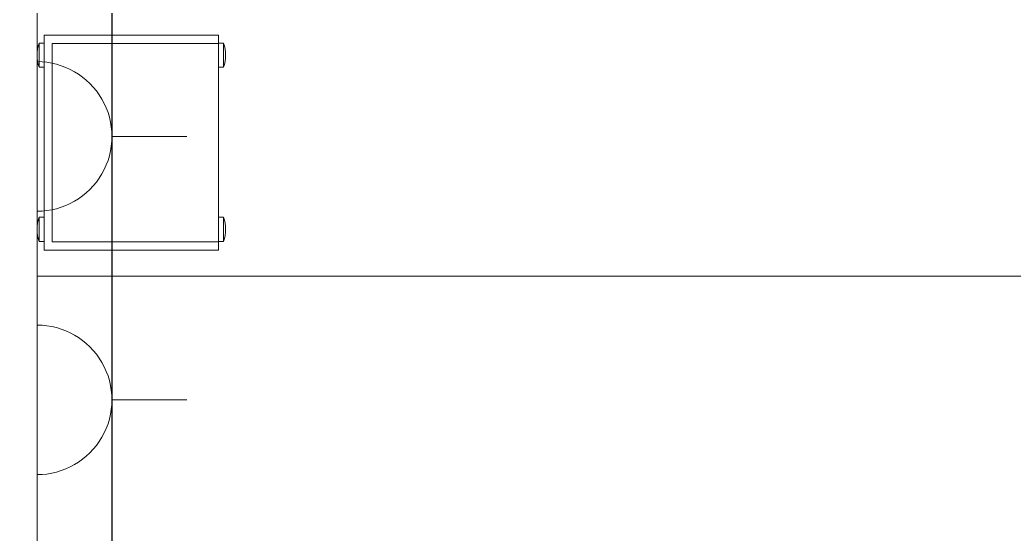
# Model space of a CAD drawing. Header units: metres. Extents: x 75097 to 220695, y -1557923 to -1361206.
# Drawn here: x 133594 to 136044, y -1429447 to -1428178 of the extents above; entities that cross this region are included whole.
import ezdxf

# ---------------------------------------------------------------- set-up
doc = ezdxf.new("R2010")
doc.units = ezdxf.units.M
doc.layers.get('0').update_dxf_attribs({"lineweight": 0})
for name, color, linetype, lineweight in [('A-100 - Copy$0$Medical Equipment and Furniture', 8, 'Continuous', 0), ('A-100 - Copy$0$Medical Equipment and Furniture1', 8, 'Continuous', 5), ('A-100 - Copy$0$Walls', 8, 'Continuous', 0)]:
    doc.layers.add(name, color=color, linetype=linetype, lineweight=lineweight)
doc.layers.add('E-POWR', color=7, linetype='Continuous', lineweight=9, true_color=0x4e7e3e)

# ---------------------------------------------------------------- blocks, each defined once
blk = doc.blocks.new('NORMAL SOCKET')
at = {"layer": 'E-POWR'}
for p, q in [((0, 307.7), (0, 615.4)), ((-307.7, 0), (307.7, 0))]:
    blk.add_line(p, q, dxfattribs=at)
blk.add_ellipse((0, 0), major_axis=(32.8, 305.9), ratio=1, start_param=4.81904, end_param=7.960633, dxfattribs=at)
blk = doc.blocks.new('A-100 - Copy$0$HF10531-P')
at = {"layer": 'A-100 - Copy$0$Medical Equipment and Furniture1'}
for p, q in [((0.0791, 0.4424), (0.0191, 0.4424)), ((0.0191, 0.4424), (0.0191, 0.43)), ((0.0791, 0.4424), (0.0791, 0.43)), ((0.5086, 0.4424), (0.4486, 0.4424)), ((0.4486, 0.4424), (0.4486, 0.43)), ((0.5086, 0.4424), (0.5086, 0.43)), ((0.53, 0.43), (0, 0.43)), ((0, 0.43), (0, 0)), ((0.53, 0), (0.53, 0.43)), ((0.51, 0.41), (0.02, 0.41)), ((0.02, 0.41), (0.02, 0)), ((0.51, 0), (0.51, 0.41)), ((0, 0), (0.53, 0)), ((0.0191, -0.0124), (0.0191, 0)), ((0.0791, -0.0124), (0.0791, 0)), ((0.4486, -0.0124), (0.4486, 0)), ((0.5086, -0.0124), (0.5086, 0)), ((0.0791, -0.0124), (0.0191, -0.0124)), ((0.5086, -0.0124), (0.4486, -0.0124))]:
    blk.add_line(p, q, dxfattribs=at)
for points in [[(0.02, 0.41), (0.02, 0.41), (0.02, 0.41), (0.02, 0.41), (0.02, 0.41), (0.02, 0.41), (0.02, 0.41), (0.02, 0.41), (0.02, 0.41), (0.02, 0.41), (0.02, 0.41), (0.02, 0.41), (0.02, 0.41), (0.02, 0.41), (0.02, 0.41), (0.02, 0.41), (0.02, 0.41), (0.02, 0.41), (0.02, 0.41), (0.02, 0.41), (0.02, 0.41), (0.02, 0.41), (0.02, 0.41), (0.02, 0.41), (0.02, 0.41), (0.02, 0.41), (0.02, 0.41), (0.02, 0.41), (0.02, 0.41), (0.02, 0.41), (0.02, 0.41), (0.02, 0.41), (0.02, 0.41), (0.02, 0.41), (0.02, 0.41), (0.02, 0.41), (0.02, 0.41), (0.02, 0.41), (0.02, 0.41), (0.02, 0.41), (0.02, 0.41), (0.02, 0.41), (0.02, 0.41), (0.02, 0.41), (0.02, 0.41), (0.02, 0.41), (0.02, 0.41), (0.02, 0.41), (0.02, 0.41), (0.02, 0.41), (0.02, 0.41), (0.02, 0.41), (0.02, 0.41), (0.02, 0.41), (0.02, 0.41), (0.02, 0.41), (0.02, 0.41), (0.02, 0.41), (0.02, 0.41), (0.02, 0.41), (0.02, 0.41), (0.02, 0.41), (0.02, 0.41), (0.02, 0.41), (0.02, 0.41), (0.02, 0.41), (0.02, 0.41), (0.02, 0.41), (0.02, 0.41), (0.02, 0.41), (0.02, 0.41), (0.02, 0.41), (0.02, 0.41), (0.02, 0.41), (0.02, 0.41), (0.02, 0.41), (0.02, 0.41), (0.02, 0.41), (0.02, 0.41), (0.02, 0.41), (0.02, 0.41), (0.02, 0.41), (0.02, 0.41), (0.02, 0.41), (0.02, 0.41), (0.02, 0.41), (0.02, 0.41), (0.02, 0.41), (0.02, 0.41), (0.02, 0.41), (0.02, 0.41), (0.02, 0.41), (0.02, 0.41), (0.02, 0.41), (0.02, 0.41), (0.02, 0.41), (0.02, 0.41), (0.02, 0.41), (0.02, 0.41), (0.02, 0.41), (0.02, 0.41), (0.02, 0.41), (0.02, 0.41), (0.02, 0.41), (0.02, 0.41), (0.02, 0.41), (0.02, 0.41), (0.02, 0.41), (0.02, 0.41), (0.02, 0.41), (0.02, 0.41), (0.02, 0.41), (0.02, 0.41), (0.02, 0.41), (0.02, 0.41), (0.02, 0.41), (0.02, 0.41), (0.02, 0.41), (0.02, 0.41), (0.02, 0.41), (0.02, 0.41), (0.02, 0.41), (0.02, 0.41), (0.02, 0.41), (0.02, 0.41), (0.02, 0.41), (0.02, 0.41), (0.02, 0.41), (0.02, 0.41), (0.02, 0.41), (0.02, 0.41), (0.02, 0.41), (0.02, 0.41), (0.02, 0.41), (0.02, 0.41), (0.02, 0.41), (0.02, 0.41), (0.02, 0.41), (0.02, 0.41), (0.02, 0.41), (0.02, 0.41), (0.02, 0.41), (0.02, 0.41), (0.02, 0.41), (0.02, 0.41), (0.02, 0.41), (0.02, 0.41), (0.02, 0.41), (0.02, 0.41), (0.02, 0.41), (0.02, 0.41), (0.02, 0.41), (0.02, 0.41), (0.02, 0.41), (0.02, 0.41), (0.02, 0.41), (0.02, 0.41), (0.02, 0.41), (0.02, 0.41), (0.02, 0.41), (0.02, 0.41), (0.02, 0.41), (0.02, 0.41), (0.02, 0.41), (0.02, 0.41), (0.02, 0.41), (0.02, 0.41), (0.02, 0.41), (0.02, 0.41), (0.02, 0.41), (0.02, 0.41), (0.02, 0.41), (0.02, 0.41), (0.02, 0.41), (0.02, 0.41), (0.02, 0.41), (0.02, 0.41), (0.02, 0.41), (0.02, 0.41), (0.02, 0.41), (0.02, 0.41), (0.02, 0.41), (0.02, 0.41), (0.02, 0.41), (0.02, 0.41), (0.02, 0.41), (0.02, 0.41), (0.02, 0.41), (0.02, 0.41), (0.02, 0.41), (0.02, 0.41), (0.02, 0.41), (0.02, 0.41), (0.02, 0.41), (0.02, 0.41), (0.02, 0.41), (0.02, 0.41), (0.02, 0.41), (0.02, 0.41), (0.02, 0.41), (0.02, 0.41), (0.02, 0.41), (0.02, 0.41), (0.02, 0.41), (0.02, 0.41), (0.02, 0.41), (0.02, 0.41), (0.02, 0.41), (0.02, 0.41), (0.02, 0.41), (0.02, 0.41), (0.02, 0.41), (0.02, 0.41), (0.02, 0.41), (0.02, 0.41), (0.02, 0.41), (0.02, 0.41), (0.02, 0.41), (0.02, 0.41)], [(0.02, 0.41), (0.02, 0.41), (0.02, 0.41), (0.02, 0.41), (0.02, 0.41), (0.02, 0.41), (0.02, 0.41), (0.02, 0.41), (0.02, 0.41), (0.02, 0.41), (0.02, 0.41), (0.02, 0.41), (0.02, 0.41), (0.02, 0.41), (0.02, 0.41), (0.02, 0.41), (0.02, 0.41), (0.02, 0.41), (0.02, 0.41), (0.02, 0.41), (0.02, 0.41), (0.02, 0.41), (0.02, 0.41), (0.02, 0.41), (0.02, 0.41), (0.02, 0.41), (0.02, 0.41), (0.02, 0.41), (0.02, 0.41), (0.02, 0.41), (0.02, 0.41), (0.02, 0.41), (0.02, 0.41), (0.02, 0.41), (0.02, 0.41), (0.02, 0.41), (0.02, 0.41), (0.02, 0.41), (0.02, 0.41), (0.02, 0.41), (0.02, 0.41), (0.02, 0.41), (0.02, 0.41), (0.02, 0.41), (0.02, 0.41), (0.02, 0.41), (0.02, 0.41), (0.02, 0.41), (0.02, 0.41), (0.02, 0.41), (0.02, 0.41), (0.02, 0.41), (0.02, 0.41), (0.02, 0.41), (0.02, 0.41), (0.02, 0.41), (0.02, 0.41), (0.02, 0.41), (0.02, 0.41), (0.02, 0.41), (0.02, 0.41), (0.02, 0.41), (0.02, 0.41), (0.02, 0.41), (0.02, 0.41), (0.02, 0.41), (0.02, 0.41), (0.02, 0.41), (0.02, 0.41), (0.02, 0.41), (0.02, 0.41), (0.02, 0.41), (0.02, 0.41), (0.02, 0.41), (0.02, 0.41), (0.02, 0.41), (0.02, 0.41), (0.02, 0.41), (0.02, 0.41), (0.02, 0.41), (0.02, 0.41), (0.02, 0.41), (0.02, 0.41), (0.02, 0.41), (0.02, 0.41), (0.02, 0.41), (0.02, 0.41), (0.02, 0.41), (0.02, 0.41), (0.02, 0.41), (0.02, 0.41), (0.02, 0.41), (0.02, 0.41), (0.02, 0.41), (0.02, 0.41), (0.02, 0.41), (0.02, 0.41), (0.02, 0.41), (0.02, 0.41), (0.02, 0.41), (0.02, 0.41), (0.02, 0.41), (0.02, 0.41), (0.02, 0.41), (0.02, 0.41), (0.02, 0.41), (0.02, 0.41), (0.02, 0.41), (0.02, 0.41), (0.02, 0.41), (0.02, 0.41), (0.02, 0.41), (0.02, 0.41), (0.02, 0.41), (0.02, 0.41), (0.02, 0.41), (0.02, 0.41), (0.02, 0.41), (0.02, 0.41), (0.02, 0.41), (0.02, 0.41), (0.02, 0.41), (0.02, 0.41), (0.02, 0.41), (0.02, 0.41), (0.02, 0.41), (0.02, 0.41), (0.02, 0.41), (0.02, 0.41), (0.02, 0.41), (0.02, 0.41), (0.02, 0.41), (0.02, 0.41), (0.02, 0.41), (0.02, 0.41), (0.02, 0.41), (0.02, 0.41), (0.02, 0.41), (0.02, 0.41), (0.02, 0.41), (0.02, 0.41), (0.02, 0.41), (0.02, 0.41), (0.02, 0.41), (0.02, 0.41), (0.02, 0.41), (0.02, 0.41), (0.02, 0.41), (0.02, 0.41), (0.02, 0.41), (0.02, 0.41), (0.02, 0.41), (0.02, 0.41), (0.02, 0.41), (0.02, 0.41), (0.02, 0.41), (0.02, 0.41), (0.02, 0.41), (0.02, 0.41), (0.02, 0.41), (0.02, 0.41), (0.02, 0.41), (0.02, 0.41), (0.02, 0.41), (0.02, 0.41), (0.02, 0.41), (0.02, 0.41), (0.02, 0.41), (0.02, 0.41), (0.02, 0.41), (0.02, 0.41), (0.02, 0.41), (0.02, 0.41), (0.02, 0.41), (0.02, 0.41), (0.02, 0.41), (0.02, 0.41), (0.02, 0.41), (0.02, 0.41), (0.02, 0.41), (0.02, 0.41), (0.02, 0.41), (0.02, 0.41), (0.02, 0.41), (0.02, 0.41), (0.02, 0.41), (0.02, 0.41), (0.02, 0.41), (0.02, 0.41), (0.02, 0.41), (0.02, 0.41), (0.02, 0.41), (0.02, 0.41), (0.02, 0.41), (0.02, 0.41), (0.02, 0.41), (0.02, 0.41), (0.02, 0.41), (0.02, 0.41), (0.02, 0.41), (0.02, 0.41), (0.02, 0.41), (0.02, 0.41), (0.02, 0.41), (0.02, 0.41), (0.02, 0.41), (0.02, 0.41), (0.02, 0.41), (0.02, 0.41), (0.02, 0.41), (0.02, 0.41), (0.02, 0.41), (0.02, 0.41), (0.02, 0.41)], [(0.02, 0.41), (0.02, 0.41), (0.02, 0.41), (0.02, 0.41), (0.02, 0.41), (0.02, 0.41), (0.02, 0.41), (0.02, 0.41), (0.02, 0.41), (0.02, 0.41), (0.02, 0.41), (0.02, 0.41), (0.02, 0.41), (0.02, 0.41), (0.02, 0.41), (0.02, 0.41), (0.02, 0.41), (0.02, 0.41), (0.02, 0.41), (0.02, 0.41), (0.02, 0.41), (0.02, 0.41), (0.02, 0.41), (0.02, 0.41), (0.02, 0.41), (0.02, 0.41), (0.02, 0.41), (0.02, 0.41), (0.02, 0.41), (0.02, 0.41), (0.02, 0.41), (0.02, 0.41), (0.02, 0.41), (0.02, 0.41), (0.02, 0.41), (0.02, 0.41), (0.02, 0.41), (0.02, 0.41), (0.02, 0.41), (0.02, 0.41), (0.02, 0.41), (0.02, 0.41), (0.02, 0.41), (0.02, 0.41), (0.02, 0.41), (0.02, 0.41), (0.02, 0.41), (0.02, 0.41), (0.02, 0.41), (0.02, 0.41), (0.02, 0.41), (0.02, 0.41), (0.02, 0.41), (0.02, 0.41), (0.02, 0.41), (0.02, 0.41), (0.02, 0.41), (0.02, 0.41), (0.02, 0.41), (0.02, 0.41), (0.02, 0.41), (0.02, 0.41), (0.02, 0.41), (0.02, 0.41), (0.02, 0.41), (0.02, 0.41), (0.02, 0.41), (0.02, 0.41), (0.02, 0.41), (0.02, 0.41), (0.02, 0.41), (0.02, 0.41), (0.02, 0.41), (0.02, 0.41), (0.02, 0.41), (0.02, 0.41), (0.02, 0.41), (0.02, 0.41), (0.02, 0.41), (0.02, 0.41), (0.02, 0.41), (0.02, 0.41), (0.02, 0.41), (0.02, 0.41), (0.02, 0.41), (0.02, 0.41), (0.02, 0.41), (0.02, 0.41), (0.02, 0.41), (0.02, 0.41), (0.02, 0.41), (0.02, 0.41), (0.02, 0.41), (0.02, 0.41), (0.02, 0.41), (0.02, 0.41), (0.02, 0.41), (0.02, 0.41), (0.02, 0.41), (0.02, 0.41), (0.02, 0.41), (0.02, 0.41), (0.02, 0.41), (0.02, 0.41), (0.02, 0.41), (0.02, 0.41), (0.02, 0.41), (0.02, 0.41), (0.02, 0.41), (0.02, 0.41), (0.02, 0.41), (0.02, 0.41), (0.02, 0.41), (0.02, 0.41), (0.02, 0.41), (0.02, 0.41), (0.02, 0.41), (0.02, 0.41), (0.02, 0.41), (0.02, 0.41), (0.02, 0.41), (0.02, 0.41), (0.02, 0.41), (0.02, 0.41), (0.02, 0.41), (0.02, 0.41), (0.02, 0.41), (0.02, 0.41), (0.02, 0.41), (0.02, 0.41), (0.02, 0.41), (0.02, 0.41), (0.02, 0.41), (0.02, 0.41), (0.02, 0.41), (0.02, 0.41), (0.02, 0.41), (0.02, 0.41), (0.02, 0.41), (0.02, 0.41), (0.02, 0.41), (0.02, 0.41), (0.02, 0.41), (0.02, 0.41), (0.02, 0.41), (0.02, 0.41), (0.02, 0.41), (0.02, 0.41), (0.02, 0.41), (0.02, 0.41), (0.02, 0.41), (0.02, 0.41), (0.02, 0.41), (0.02, 0.41), (0.02, 0.41), (0.02, 0.41), (0.02, 0.41), (0.02, 0.41), (0.02, 0.41), (0.02, 0.41), (0.02, 0.41), (0.02, 0.41), (0.02, 0.41), (0.02, 0.41), (0.02, 0.41), (0.02, 0.41), (0.02, 0.41), (0.02, 0.41), (0.02, 0.41), (0.02, 0.41), (0.02, 0.41), (0.02, 0.41), (0.02, 0.41), (0.02, 0.41), (0.02, 0.41), (0.02, 0.41), (0.02, 0.41), (0.02, 0.41), (0.02, 0.41), (0.02, 0.41), (0.02, 0.41), (0.02, 0.41), (0.02, 0.41), (0.02, 0.41), (0.02, 0.41), (0.02, 0.41), (0.02, 0.41), (0.02, 0.41), (0.02, 0.41), (0.02, 0.41), (0.02, 0.41), (0.02, 0.41), (0.02, 0.41), (0.02, 0.41), (0.02, 0.41), (0.02, 0.41), (0.02, 0.41), (0.02, 0.41), (0.02, 0.41), (0.02, 0.41), (0.02, 0.41), (0.02, 0.41), (0.02, 0.41), (0.02, 0.41), (0.02, 0.41), (0.02, 0.41), (0.02, 0.41), (0.02, 0.41), (0.02, 0.41), (0.02, 0.41), (0.02, 0.41), (0.02, 0.41), (0.02, 0.41), (0.02, 0.41), (0.02, 0.41), (0.02, 0.41), (0.02, 0.41), (0.02, 0.41), (0.02, 0.41), (0.02, 0.41), (0.02, 0.41), (0.02, 0.41), (0.02, 0.41), (0.02, 0.41), (0.02, 0.41), (0.02, 0.41), (0.02, 0.41), (0.02, 0.41), (0.02, 0.41), (0.02, 0.41), (0.02, 0.41), (0.02, 0.41), (0.02, 0.41), (0.02, 0.41), (0.02, 0.41), (0.02, 0.41), (0.02, 0.41), (0.02, 0.41), (0.02, 0.41), (0.02, 0.41), (0.02, 0.41), (0.02, 0.41), (0.02, 0.41), (0.02, 0.41), (0.02, 0.41), (0.02, 0.41), (0.02, 0.41), (0.02, 0.41), (0.02, 0.41), (0.02, 0.41), (0.02, 0.41), (0.02, 0.41), (0.02, 0.41), (0.02, 0.41), (0.02, 0.41), (0.02, 0.41), (0.02, 0.41), (0.02, 0.41), (0.02, 0.41), (0.02, 0.41), (0.02, 0.41), (0.02, 0.41), (0.02, 0.41), (0.02, 0.41), (0.02, 0.41), (0.02, 0.41), (0.02, 0.41), (0.02, 0.41), (0.02, 0.41), (0.02, 0.41), (0.02, 0.41), (0.02, 0.41), (0.02, 0.41), (0.02, 0.41), (0.02, 0.41), (0.02, 0.41), (0.02, 0.41)]]:
    blk.add_lwpolyline(points, close=True, dxfattribs=at)
for points in [[(0.02, 0.41), (0.02, 0.41), (0.02, 0.41), (0.02, 0.41), (0.02, 0.41), (0.02, 0.41), (0.02, 0.41), (0.02, 0.41)], [(0.02, 0.41), (0.02, 0.41), (0.02, 0.41), (0.02, 0.41), (0.02, 0.41), (0.02, 0.41), (0.02, 0.41), (0.02, 0.41), (0.02, 0.41), (0.02, 0.41), (0.02, 0.41), (0.02, 0.41), (0.02, 0.41), (0.02, 0.41), (0.02, 0.41), (0.02, 0.41), (0.02, 0.41), (0.02, 0.41), (0.02, 0.41), (0.02, 0.41), (0.02, 0.41), (0.02, 0.41), (0.02, 0.41), (0.02, 0.41), (0.02, 0.41), (0.02, 0.41), (0.02, 0.41), (0.02, 0.41), (0.02, 0.41), (0.02, 0.41), (0.02, 0.41), (0.02, 0.41), (0.02, 0.41), (0.02, 0.41), (0.02, 0.41), (0.02, 0.41), (0.02, 0.41), (0.02, 0.41), (0.02, 0.41), (0.02, 0.41), (0.02, 0.41), (0.02, 0.41), (0.02, 0.41), (0.02, 0.41), (0.02, 0.41), (0.02, 0.41), (0.02, 0.41), (0.02, 0.41), (0.02, 0.41), (0.02, 0.41), (0.02, 0.41), (0.02, 0.41), (0.02, 0.41), (0.02, 0.41), (0.02, 0.41), (0.02, 0.41), (0.02, 0.41), (0.02, 0.41), (0.02, 0.41), (0.02, 0.41), (0.02, 0.41), (0.02, 0.41), (0.02, 0.41), (0.02, 0.41), (0.02, 0.41), (0.02, 0.41), (0.02, 0.41), (0.02, 0.41), (0.02, 0.41), (0.02, 0.41), (0.02, 0.41), (0.02, 0.41), (0.02, 0.41), (0.02, 0.41), (0.02, 0.41), (0.02, 0.41), (0.02, 0.41), (0.02, 0.41), (0.02, 0.41), (0.02, 0.41), (0.02, 0.41), (0.02, 0.41), (0.02, 0.41), (0.02, 0.41), (0.02, 0.41), (0.02, 0.41), (0.02, 0.41), (0.02, 0.41), (0.02, 0.41), (0.02, 0.41), (0.02, 0.41), (0.02, 0.41), (0.02, 0.41), (0.02, 0.41), (0.02, 0.41), (0.02, 0.41), (0.02, 0.41), (0.02, 0.41), (0.02, 0.41), (0.02, 0.41), (0.02, 0.41), (0.02, 0.41), (0.02, 0.41), (0.02, 0.41), (0.02, 0.41), (0.02, 0.41), (0.02, 0.41), (0.02, 0.41), (0.02, 0.41), (0.02, 0.41), (0.02, 0.41)], [(0.02, 0.41), (0.02, 0.41), (0.02, 0.41), (0.02, 0.41), (0.02, 0.41), (0.02, 0.41), (0.02, 0.41), (0.02, 0.41), (0.02, 0.41), (0.02, 0.41), (0.02, 0.41), (0.02, 0.41), (0.02, 0.41), (0.02, 0.41), (0.02, 0.41), (0.02, 0.41), (0.02, 0.41)], [(0.02, 0.41), (0.02, 0.41), (0.02, 0.41), (0.02, 0.41), (0.02, 0.41), (0.02, 0.41), (0.02, 0.41)], [(0.02, 0.41), (0.02, 0.41), (0.02, 0.41), (0.02, 0.41), (0.02, 0.41), (0.02, 0.41), (0.02, 0.41), (0.02, 0.41), (0.02, 0.41), (0.02, 0.41), (0.02, 0.41), (0.02, 0.41)], [(0.02, 0.41), (0.02, 0.41), (0.02, 0.41), (0.02, 0.41), (0.02, 0.41), (0.02, 0.41), (0.02, 0.41), (0.02, 0.41), (0.02, 0.41), (0.02, 0.41), (0.02, 0.41), (0.02, 0.41), (0.02, 0.41), (0.02, 0.41), (0.02, 0.41), (0.02, 0.41), (0.02, 0.41), (0.02, 0.41), (0.02, 0.41), (0.02, 0.41), (0.02, 0.41), (0.02, 0.41), (0.02, 0.41), (0.02, 0.41), (0.02, 0.41), (0.02, 0.41), (0.02, 0.41), (0.02, 0.41), (0.02, 0.41), (0.02, 0.41), (0.02, 0.41), (0.02, 0.41), (0.02, 0.41), (0.02, 0.41), (0.02, 0.41), (0.02, 0.41), (0.02, 0.41), (0.02, 0.41), (0.02, 0.41), (0.02, 0.41), (0.02, 0.41), (0.02, 0.41), (0.02, 0.41), (0.02, 0.41), (0.02, 0.41), (0.02, 0.41), (0.02, 0.41), (0.02, 0.41), (0.02, 0.41), (0.02, 0.41), (0.02, 0.41), (0.02, 0.41), (0.02, 0.41), (0.02, 0.41), (0.02, 0.41), (0.02, 0.41), (0.02, 0.41), (0.02, 0.41), (0.02, 0.41), (0.02, 0.41), (0.02, 0.41), (0.02, 0.41), (0.02, 0.41), (0.02, 0.41), (0.02, 0.41), (0.02, 0.41), (0.02, 0.41), (0.02, 0.41), (0.02, 0.41), (0.02, 0.41), (0.02, 0.41), (0.02, 0.41), (0.02, 0.41), (0.02, 0.41), (0.02, 0.41), (0.02, 0.41), (0.02, 0.41), (0.02, 0.41), (0.02, 0.41), (0.02, 0.41), (0.02, 0.41), (0.02, 0.41), (0.02, 0.41), (0.02, 0.41), (0.02, 0.41), (0.02, 0.41), (0.02, 0.41), (0.02, 0.41), (0.02, 0.41)], [(0.02, 0.41), (0.02, 0.41), (0.02, 0.41), (0.02, 0.41), (0.02, 0.41), (0.02, 0.41), (0.02, 0.41), (0.02, 0.41), (0.02, 0.41), (0.02, 0.41), (0.02, 0.41), (0.02, 0.41), (0.02, 0.41), (0.02, 0.41), (0.02, 0.41), (0.02, 0.41), (0.02, 0.41), (0.02, 0.41), (0.02, 0.41), (0.02, 0.41), (0.02, 0.41), (0.02, 0.41), (0.02, 0.41), (0.02, 0.41), (0.02, 0.41), (0.02, 0.41), (0.02, 0.41), (0.02, 0.41), (0.02, 0.41), (0.02, 0.41), (0.02, 0.41), (0.02, 0.41), (0.02, 0.41), (0.02, 0.41), (0.02, 0.41), (0.02, 0.41), (0.02, 0.41), (0.02, 0.41), (0.02, 0.41), (0.02, 0.41), (0.02, 0.41), (0.02, 0.41), (0.02, 0.41), (0.02, 0.41), (0.02, 0.41), (0.02, 0.41), (0.02, 0.41), (0.02, 0.41), (0.02, 0.41), (0.02, 0.41), (0.02, 0.41), (0.02, 0.41), (0.02, 0.41), (0.02, 0.41)], [(0.02, 0.41), (0.02, 0.41), (0.02, 0.41), (0.02, 0.41), (0.02, 0.41), (0.02, 0.41), (0.02, 0.41), (0.02, 0.41), (0.02, 0.41), (0.02, 0.41)], [(0.02, 0.41), (0.02, 0.41), (0.02, 0.41), (0.02, 0.41), (0.02, 0.41), (0.02, 0.41), (0.02, 0.41), (0.02, 0.41), (0.02, 0.41), (0.02, 0.41)], [(0.02, 0.41), (0.02, 0.41), (0.02, 0.41), (0.02, 0.41), (0.02, 0.41), (0.02, 0.41), (0.02, 0.41), (0.02, 0.41), (0.02, 0.41), (0.02, 0.41), (0.02, 0.41), (0.02, 0.41), (0.02, 0.41), (0.02, 0.41), (0.02, 0.41)], [(0.02, 0.41), (0.02, 0.41), (0.02, 0.41), (0.02, 0.41), (0.02, 0.41), (0.02, 0.41), (0.02, 0.41), (0.02, 0.41), (0.02, 0.41), (0.02, 0.41)], [(0.02, 0.41), (0.02, 0.41), (0.02, 0.41), (0.02, 0.41), (0.02, 0.41), (0.02, 0.41), (0.02, 0.41)], [(0.02, 0.41), (0.02, 0.41), (0.02, 0.41), (0.02, 0.41), (0.02, 0.41), (0.02, 0.41), (0.02, 0.41), (0.02, 0.41), (0.02, 0.41), (0.02, 0.41)], [(0.02, 0.41), (0.02, 0.41), (0.02, 0.41), (0.02, 0.41), (0.02, 0.41), (0.02, 0.41), (0.02, 0.41), (0.02, 0.41), (0.02, 0.41), (0.02, 0.41), (0.02, 0.41), (0.02, 0.41), (0.02, 0.41), (0.02, 0.41), (0.02, 0.41), (0.02, 0.41), (0.02, 0.41), (0.02, 0.41)], [(0.02, 0.41), (0.02, 0.41), (0.02, 0.41), (0.02, 0.41), (0.02, 0.41), (0.02, 0.41), (0.02, 0.41), (0.02, 0.41), (0.02, 0.41)]]:
    blk.add_lwpolyline(points, dxfattribs=at)
for centre, start, end in [((0.0491, 0.3549), 71.0754, 108.9246), ((0.4786, 0.3549), 71.0754, 108.9246), ((0.0491, 0.0751), 251.0754, 288.9246), ((0.4786, 0.0751), 251.0754, 288.9246)]:
    blk.add_arc(centre, 0.0925, start, end, dxfattribs=at)
blk = doc.blocks.new('A-100 - Copy')
at = {"layer": 'A-100 - Copy$0$Medical Equipment and Furniture'}
blk.add_line((136136.2, -1428810.2, 0), (133636.2, -1428810.2, 0), dxfattribs=at)
at = {"layer": 'A-100 - Copy$0$Walls'}
blk.add_line((133636.2, -1431222.7, 0), (133636.2, -1426397.7, 0), dxfattribs=at)
at = {"layer": 'A-100 - Copy$0$Medical Equipment and Furniture', "extrusion": (-6.40204e-11, 1.551e-10, -1), "xscale": 999.9999999999993, "yscale": 999.9999999999993, "zscale": -1000, "rotation": 269.9999988079106}
blk.add_blockref('A-100 - Copy$0$HF10531-P', (-134083.6, -1428215.8, 0), dxfattribs=at)

msp = doc.modelspace()

# ---------------------------------------------------------------- linework, layer by layer
at = {"layer": 'E-POWR', "const_width": 3, "elevation": 0}
msp.add_lwpolyline([(133820.8, -1430899.6), (133820.8, -1429115.3), (133820.8, -1428465.5), (133820.8, -1426931.3), (133820.8, -1426516.2), (133311.4, -1426516.2), (133301.7, -1426926.9), (133301.7, -1428461.2), (133301.7, -1429115.3), (133301.7, -1430895.3)], dxfattribs=at)

# ---------------------------------------------------------------- block references
at = {"layer": 'E-POWR', "color": 85, "xscale": 0.6, "yscale": 0.6, "zscale": 0.6, "rotation": 270}
for p in [(133636.2, -1428465.5, 0), (133636.2, -1429115.3, 0)]:
    msp.add_blockref('NORMAL SOCKET', p, dxfattribs=at)

# ---------------------------------------------------------------- next in the draw order: block references
msp.add_blockref('A-100 - Copy', (0, 0))

doc.saveas('drawing.dxf')
